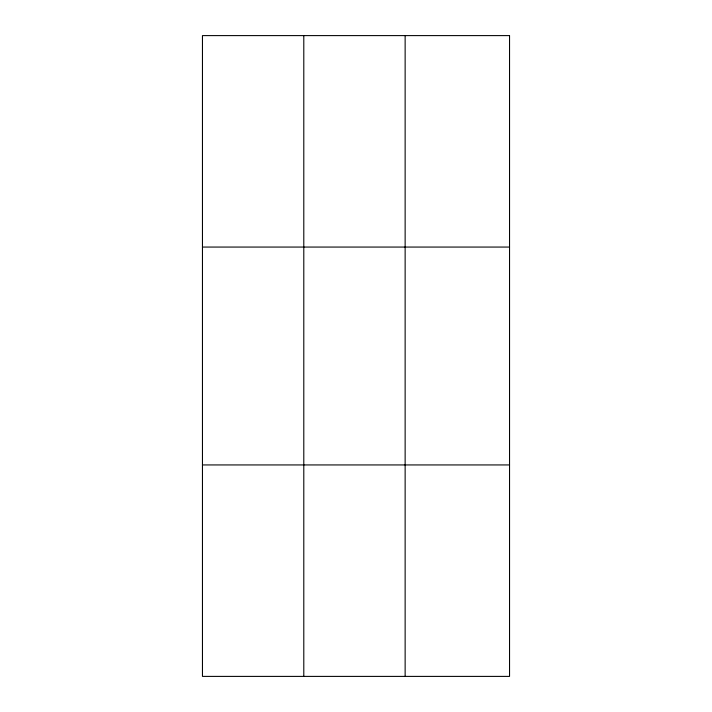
<?xml version="1.0" encoding="UTF-8"?>
<svg xmlns="http://www.w3.org/2000/svg" width="712" height="712" viewBox="0 0 712 712"><rect width="100%" height="100%" fill="white"/><g stroke="black" fill="none" stroke-linecap="round" stroke-linejoin="round"><path stroke-width="1.07" d="M303.793 676.4L303.793 35.6M405.137 676.4L405.137 35.6M202.457 247.064L509.543 247.064M202.457 464.936L509.543 464.936M509.543 35.6L509.543 676.4L202.457 676.4L202.457 35.6L509.543 35.6"/></g></svg>
